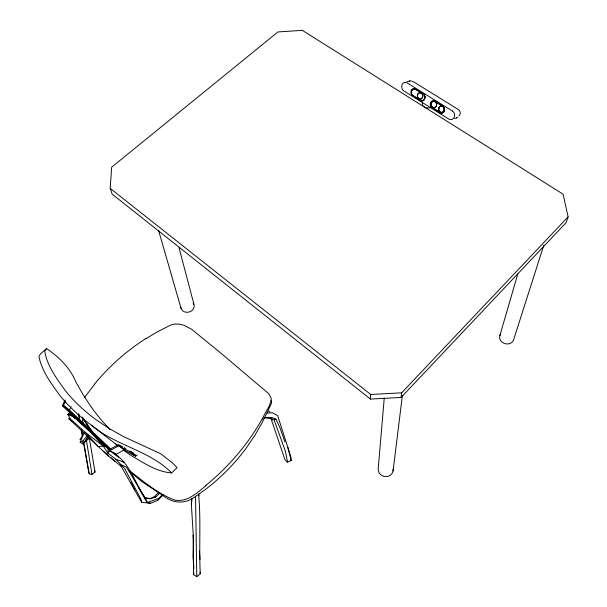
<?xml version="1.0" encoding="UTF-8"?>
<svg xmlns="http://www.w3.org/2000/svg" width="607" height="607" viewBox="0 0 607 607"><rect width="100%" height="100%" fill="white"/><g stroke="black" fill="none" stroke-linecap="round" stroke-linejoin="round"><path stroke-width="0.91" d="M430.849 105.451L430.955 102.902L430.674 104.571L430.788 103.448M198.694 495.107C201.023 521.201 198.906 547.628 200.287 573.843L196.767 576.65L193.58 574.7L193.072 535.184M424.87 97.826L424.718 96.202L424.566 98.918L423.018 100.443L424.156 99.571L424.832 98M199.999 559.29L199.422 551.08M444.461 110.042L444.316 108.41L444.142 111.134L442.541 112.652L443.717 111.787L444.415 110.216M370.437 399.072L370.695 394.467L110.208 188.382L111.665 167.191L277.923 31.951L302.324 30.35L563.099 194.179L568.099 216.866L566.119 222.64L401.098 397.448L370.437 399.072L112.158 194.111L110.208 188.382M108.19 448.505L107.887 453.163L115.717 459.158L124.663 468.604L140.968 499.159L141.643 502.323L150.619 503.279L157.448 500.494L163.488 494.697M193.952 568.418L193.094 557.014L193.595 540.662L191.364 504.318L191.706 499.811M384.239 398.207L378.26 468.043A7.557 7.056 14.2 0 0 385.324 476.609A7.557 7.056 14.2 0 0 393.161 469.128M191.364 504.318L192.017 498.286M86.892 436.114L83.113 440.743L82.772 443.876L80.17 442.283L84.009 433.125M401.098 397.448L401.652 392.82L568.099 216.866M393.078 470.979L402.335 395.787M411.47 91.384L411.364 92.499L411.629 90.845L411.546 93.379M193.58 574.7L193.868 572.887M499.887 335.489L517.817 273.901M543.751 245.38L513.514 340.079A7.193 6.085 15 0 1 512.74 341.483L511.557 342.644A7.193 6.085 15 0 1 502.156 342.211A7.193 6.085 15 0 1 500.661 334.085M131.901 453.801L135.839 456.289L124.071 449.939L116.316 454.256L109.95 450.66L62.377 405.719L64.934 400.013M122.629 446.805L118.646 444.65L109.859 449.226L63.469 405.446L65.685 400.726M110.846 449.089L69.448 410.051L71.065 406.629M262.133 419.445C264.819 412.388 270.722 406.189 271.253 398.427L268.726 393.677L220.455 352.788L191.531 329.222L183.784 325.185L178.693 324.055L174.649 324.062L170.704 325.056L157.342 331.847L145.688 338.812M84.563 441.957L87.302 437.336M82.757 435.257L79.972 439.779L80.761 439.278M84.639 397.41L94.563 384.223M110.224 429.597C96.073 415.514 84.821 398.769 75.541 381.158C69.623 367.394 58.773 356.855 46.564 348.532L44.713 351.074C47.187 366.067 56.883 378.889 65.564 390.946A160.111 109.655 14.1 0 0 96.9 420.317L109.715 428.846L123.479 436.585L160.794 453.816L172.82 463.202L177.054 467.618L171.66 472.899C156.211 471.844 142.63 462.193 129.625 454.552M108.736 449.241L109.821 450.713L107.887 453.163L103.243 446.062L90.633 432.176M423.959 99.806L424.293 99.396M443.512 112.029L443.861 111.612M88.637 437.397L82.772 443.876L89.79 437.829M157.448 500.494L160.62 497.141M113.039 452.602C131.287 463.809 135.847 486.025 147.319 502.543L159.004 498.339L162.274 494.925M141.272 491.875L145.308 498.203L150.187 498.719L155.635 497.163L159.656 493.241M150.012 498.673L154.186 496.837L158.844 492.315M422.904 100.481L424.156 99.571M443.717 111.787L443.14 112.341A3.49 3.02 79.2 0 1 440.113 112.371L432.351 107.53A3.483 2.989 79.7 0 1 430.697 104.563M159.004 498.339L162.426 495.153M46.564 348.532L40.722 353.691L38.901 356.461C41.921 371.241 51.443 383.89 60.184 395.832A164.778 111.893 14.6 0 0 91.52 425.257L118.099 445.925M106.878 447.374L105.557 446.251L103.243 446.062L84.965 432.101L70.571 419.111L67.764 414.376L68.826 413.542L73.439 416.797M83.561 442.951L88.493 471.009L89.229 473.771L91.961 474.416L95.026 472.026L89.358 438.216M412.214 89.297L413.048 88.834A3.801 3.21 80.6 0 1 415.514 89.13L423.155 93.895A3.809 3.24 80.3 0 1 424.824 96.156L424.999 97.272A3.809 3.24 80.3 0 1 423.8 100.292L422.776 100.876A3.809 3.24 80.3 0 1 420.332 100.534L412.73 95.777A3.801 3.21 80.6 0 1 411.098 93.569L410.901 92.234A3.801 3.21 80.6 0 1 412.214 89.29M205.932 485.752C196.964 492.816 187.343 502.467 174.793 500.1C157.661 493.711 143.48 481.389 129.124 470.387M109.95 450.66L118.737 445.788L137.288 455.736M80.17 442.283L83.113 440.743M442.427 112.69L443.118 112.348M271.086 418.853L285.055 459.954L287.581 462.155L291.132 460.576L290.928 457.17L277.665 415.598L272.497 412.813L267.323 413.033M409.285 81.133L411.288 80.852M454.582 118.585L457.321 117.629L456.646 117.849M407.047 81.702L409.915 80.913M103.243 446.062L98.326 446.6L84.965 432.101M263.666 417.995L271.913 417.517L275.988 419.149L279.804 427.351L284.964 441.979M370.695 394.467L401.652 392.82M411.978 81.376L413.572 81.816L458.422 109.579L459.704 110.937A3.748 3.278 79.1 0 1 458.755 116.051M264.432 417.305L272.505 418.967L272.49 419.953L275.988 419.149L274.25 420.431L285.389 451.168L287.581 462.155M116.316 454.256L114.511 453.877L113.137 452.579M145.126 497.626L150.187 498.719M150.619 503.279L147.319 502.543L145.308 498.203L126.575 467.322L121.658 464.939M154.186 496.837L155.635 497.163M115.717 459.158L124.594 462.526M67.764 414.376L73.864 416.941L88.599 430.219M415.583 89.381C414.535 87.712 410.56 91.096 413.041 89.221L412.631 89.472L414.71 89.024L414.08 88.963L415.56 89.388L423.974 94.791M435.007 101.468C433.967 99.783 429.855 103.144 432.412 101.293L431.994 101.536L434.119 101.103L433.481 101.035L434.991 101.475L443.565 106.984M124.223 447.67L125.816 448.527M130.528 451.229L133.578 453.171M91.505 425.272C115.573 445.682 149.383 450.341 171.66 472.899M72.279 421.615L68.728 418.655L70.693 420.014M268.605 410.985L270.009 411.978M75.518 418.39L72.764 415.894L75.602 418.064M109.821 450.713L118.57 457.283M62.377 405.719L66.034 408.511M63.469 405.446L69.448 410.051M118.737 445.788L124.071 449.939M69.175 418.974L106.923 454.719L121.195 466.366L141.643 502.323M129.852 471.51L141.992 481.692L167.835 498.84L172.456 500.912L177.494 501.997L182.661 501.989L187.783 500.843L192.76 498.347L205.143 489.659A206.608 196.683 -4.4 0 0 246.617 447.541L254.773 435.515L261.966 423.033L271.086 404.27L271.64 401.872L271.337 400.263M103.228 451.077L108.706 455.857M110.762 457.655L114.875 461.244M79.654 422.131L81.725 423.997M92.029 433.406L100.147 441.114M102.173 443.034L105.557 446.251M129.64 450.887L131.552 452.799M72.772 415.962L74.593 417.844M72.764 415.894L75.321 418.572M68.826 413.542L69.942 414.945M92.522 432.131L82.901 418.367M91.103 430.075L84.07 420.401L82.635 417.252M120.33 465.045L121.195 466.366M138.745 487.914L140.263 490.289M131.021 482.656L134.777 490.016M94.411 470.41L95.026 472.026M158.594 230.546L181.136 308.644M179.004 247.679L193.944 304.297M287.824 447.276L291.132 460.576M199.953 572.348L200.287 573.843M78.485 413.61L79.927 421.053M83.736 442.313L89.229 473.771M81.611 430.333L82.598 435.894M81.27 429.976L82.415 436.463M91.961 474.416L86.528 440.894M86.892 423.261L87.499 427.002M78.895 414.3L79.57 419.801M82.415 417.722L83.015 423.064M424.87 97.097L424.824 96.566A3.467 2.952 80.3 0 0 423.223 94.138M444.468 109.313L444.423 108.774A3.49 3.02 79.2 0 0 442.799 106.324M198.823 493.939L198.975 495.79M195.553 496.655L196.767 576.65M261.905 419.376A200.72 158.199 -32.7 0 1 205.727 485.524M94.487 384.163A217.245 215.842 -48.9 0 1 145.627 338.714M129.64 454.506A170.787 127.933 73.7 0 1 123.851 450.348M117.5 445.31A170.787 127.933 73.7 0 1 115.421 443.55M193.201 302.976A6.768 5.751 -14.8 0 1 189.543 311.892A6.768 5.751 -14.8 0 1 180.848 307.172M423.595 100.125A3.467 2.952 80.3 0 1 420.643 100.185L413.026 95.436A3.46 2.921 80.6 0 1 411.387 92.492M422.851 95.496A3.187 2.701 80.4 0 0 420.621 92.795A3.187 2.701 80.4 0 0 417.806 94.199L417.555 96.559A3.187 2.701 80.4 0 0 421.25 98.865L422.692 97.249A3.187 2.701 80.4 0 0 422.844 96.688M431.129 107.257A5.562 4.188 2.4 0 1 424.354 107.014A5.562 4.188 2.4 0 1 422.768 102.022M431.471 102.94L431.281 105.148A3.194 2.747 79.7 0 0 435.022 107.485L436.501 105.868A3.194 2.747 79.7 0 0 435.166 101.703A3.194 2.747 79.7 0 0 431.547 102.773L431.471 102.94M439.073 107.689L438.876 109.89A3.202 2.769 79.3 0 0 442.647 112.249L444.142 110.633A3.202 2.769 79.3 0 0 442.807 106.46A3.202 2.769 79.3 0 0 439.149 107.515L439.073 107.689M411.645 90.762L411.409 91.604L412.176 89.912L411.645 90.762M430.97 102.826L430.72 103.668L431.524 101.968L430.97 102.826M443.345 112.515L442.306 113.092A3.832 3.316 79.2 0 1 439.802 112.727L432.055 107.879A3.824 3.285 79.7 0 1 430.401 105.641L430.211 104.298A3.824 3.285 79.7 0 1 431.569 101.354L432.434 100.906A3.824 3.285 79.7 0 1 434.953 101.225L442.746 106.081A3.832 3.316 79.2 0 1 444.43 108.365L444.605 109.488A3.832 3.316 79.2 0 1 443.353 112.515M452.359 110.99L407.191 82.916A4.575 3.839 81 0 0 402.062 84.752A4.575 3.839 81 0 0 403.89 90.936L448.732 119.033A4.644 4.044 78.7 0 0 454.195 117.295A4.644 4.044 78.7 0 0 452.359 110.99M417.434 94.715A3.187 2.701 80.4 0 0 420.469 99.093A3.187 2.701 80.4 0 0 422.062 94.032A3.187 2.701 80.4 0 0 417.434 94.715M431.175 103.289A3.194 2.747 79.7 0 0 434.24 107.705A3.194 2.747 79.7 0 0 435.887 102.644A3.194 2.747 79.7 0 0 431.175 103.289M438.77 108.038A3.202 2.769 79.3 0 0 441.858 112.47A3.202 2.769 79.3 0 0 443.535 107.401A3.202 2.769 79.3 0 0 438.77 108.038"/></g></svg>
